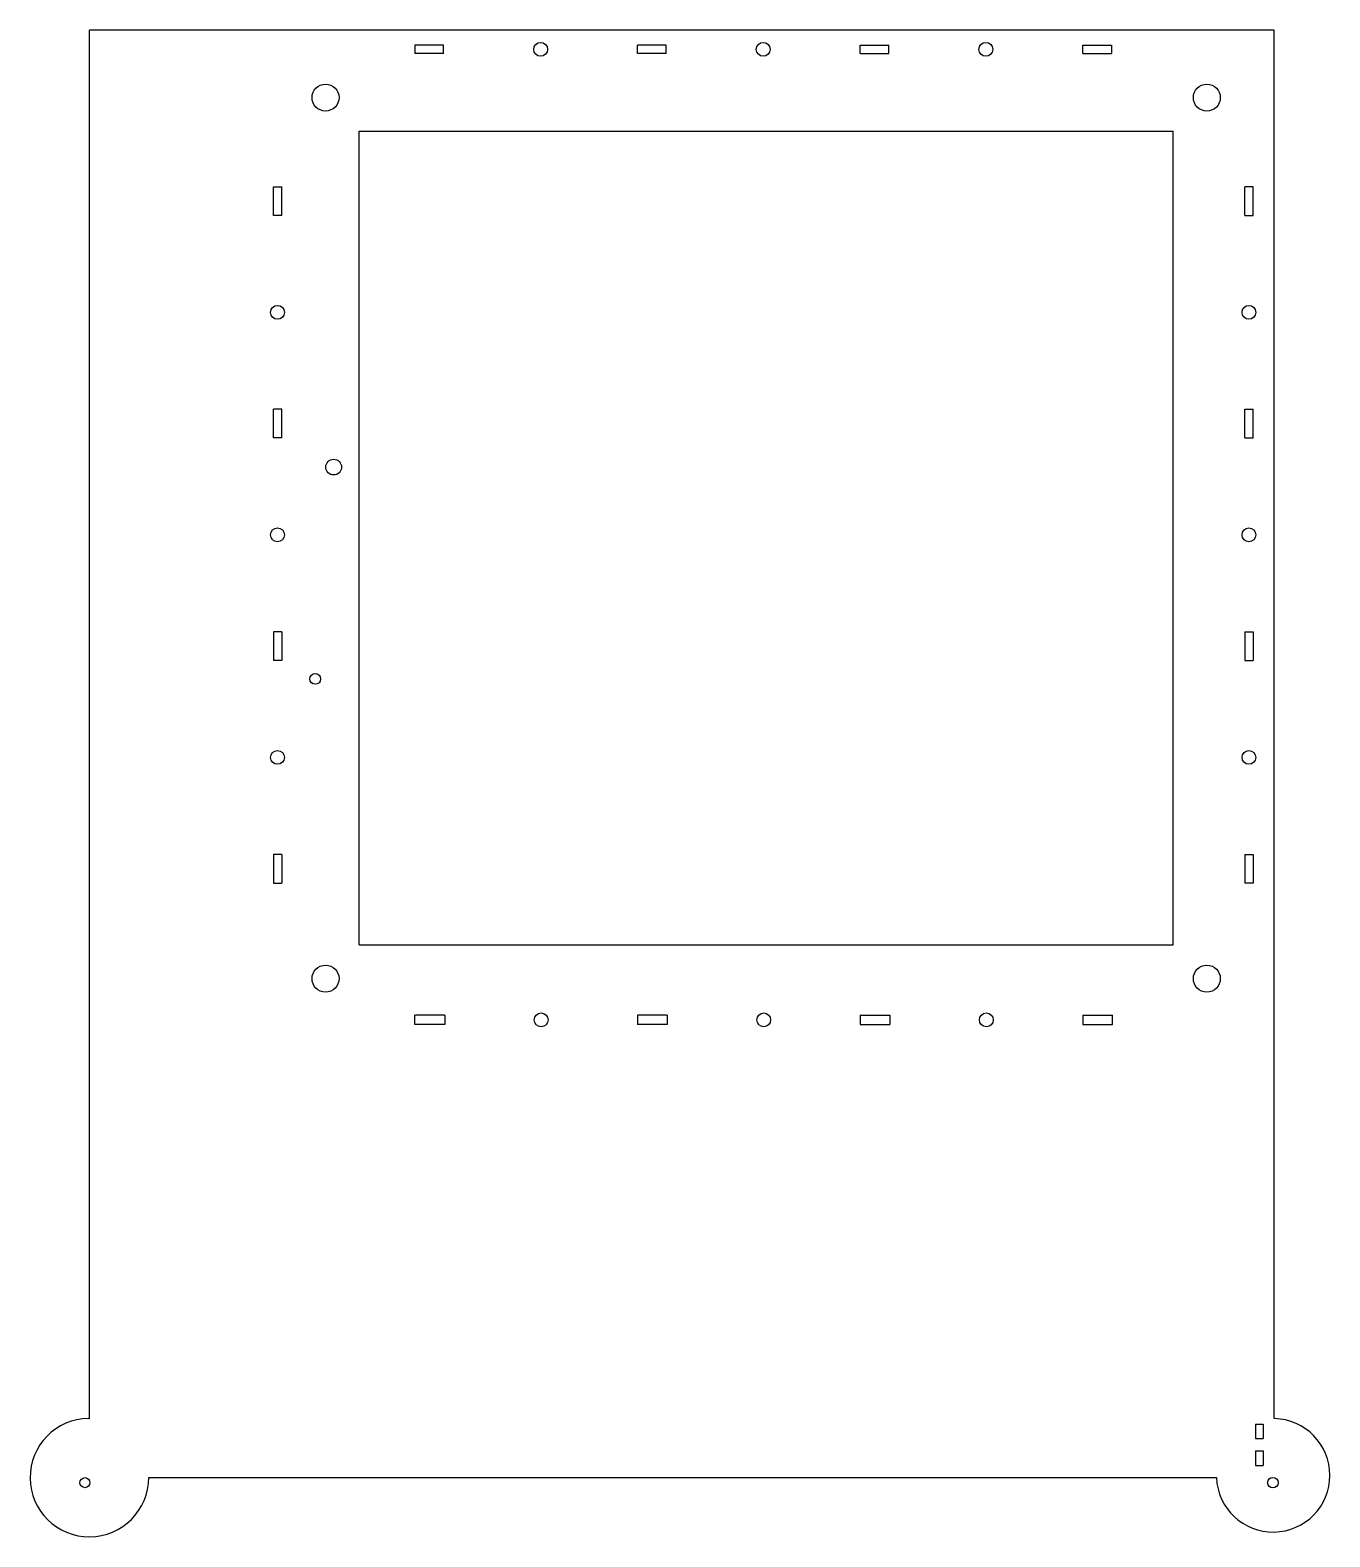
# Model space of a CAD drawing. Header units: millimetres. Extents: x -218 to 167, y -296 to 151.
import ezdxf

# ---------------------------------------------------------------- set-up
doc = ezdxf.new("R2010")
doc.units = ezdxf.units.MM

msp = doc.modelspace()

# ---------------------------------------------------------------- linework, layer by layer
at = {"color": 7, "linetype": 'Continuous', "lineweight": 25}
for p, q in [((150.65, 150.65), (-200.65, 150.65)), ((-200.65, -261.08), (-200.65, 150.65)), ((150.65, -261.15), (150.65, 150.65)), ((-104.12, 146.21), (-104.12, 143.71)), ((-95.62, 146.21), (-104.12, 146.21)), ((-95.62, 143.71), (-104.12, 143.71)), ((-95.62, 143.71), (-95.62, 146.21)), ((-38.12, 143.71), (-38.12, 146.21)), ((-29.62, 146.21), (-38.12, 146.21)), ((-29.62, 143.71), (-38.12, 143.71)), ((-29.62, 143.71), (-29.62, 146.21)), ((27.88, 143.71), (27.88, 146.21)), ((27.88, 146.21), (36.38, 146.21)), ((27.88, 143.71), (36.38, 143.71)), ((36.38, 143.71), (36.38, 146.21)), ((93.88, 143.71), (93.88, 146.21)), ((93.88, 146.21), (102.38, 146.21)), ((93.88, 143.71), (102.38, 143.71)), ((102.38, 146.21), (102.38, 143.71)), ((-120.65, 120.65), (120.65, 120.65)), ((-120.65, -120.65), (-120.65, 120.65)), ((120.65, -120.65), (120.65, 120.65)), ((-146.12, 95.7), (-146.12, 104.2)), ((-146.12, 104.2), (-143.62, 104.2)), ((-143.62, 95.7), (-143.62, 104.2)), ((144.38, 104.2), (141.88, 104.2)), ((141.88, 95.7), (141.88, 104.2)), ((144.38, 95.7), (144.38, 104.2)), ((-143.62, 95.7), (-146.12, 95.7)), ((141.88, 95.7), (144.38, 95.7)), ((-146.12, 29.7), (-146.12, 38.2)), ((-143.62, 38.2), (-146.12, 38.2)), ((-143.62, 29.7), (-143.62, 38.2)), ((141.88, 38.2), (144.38, 38.2)), ((141.88, 29.7), (141.88, 38.2)), ((144.38, 29.7), (144.38, 38.2)), ((-143.62, 29.7), (-146.12, 29.7)), ((141.88, 29.7), (144.38, 29.7)), ((-146.12, -27.8), (-146.12, -36.3)), ((-143.62, -27.8), (-146.12, -27.8)), ((-143.62, -27.8), (-143.62, -36.3)), ((141.88, -27.8), (144.38, -27.8)), ((141.88, -27.8), (141.88, -36.3)), ((144.38, -27.8), (144.38, -36.3)), ((-143.62, -36.3), (-146.12, -36.3)), ((141.88, -36.3), (144.38, -36.3)), ((-146.12, -93.8), (-146.12, -102.3)), ((-143.62, -93.8), (-146.12, -93.8)), ((-143.62, -93.8), (-143.62, -102.3)), ((141.88, -93.8), (141.88, -102.3)), ((141.88, -93.8), (144.38, -93.8)), ((144.38, -93.8), (144.38, -102.3)), ((-146.12, -102.3), (-143.62, -102.3)), ((144.38, -102.3), (141.88, -102.3)), ((-120.65, -120.65), (120.65, -120.65)), ((-95.32, -141.5), (-104.12, -141.5)), ((-104.12, -144.3), (-104.12, -141.5)), ((-95.32, -141.5), (-95.32, -144.3)), ((-38.12, -141.5), (-38.12, -144.3)), ((-29.32, -141.5), (-38.12, -141.5)), ((-29.32, -141.5), (-29.32, -144.3)), ((27.88, -141.5), (36.68, -141.5)), ((27.88, -141.5), (27.88, -144.3)), ((36.68, -141.5), (36.68, -144.3)), ((93.88, -141.5), (102.68, -141.5)), ((93.88, -141.5), (93.88, -144.3)), ((102.68, -144.3), (102.68, -141.5)), ((-95.32, -144.3), (-104.12, -144.3)), ((-29.32, -144.3), (-38.12, -144.3)), ((27.88, -144.3), (36.68, -144.3)), ((93.88, -144.3), (102.68, -144.3)), ((-200.87, -261.08), (-200.65, -261.08)), ((145.03, -262.75), (145.03, -267.05)), ((145.03, -262.75), (147.33, -262.75)), ((147.33, -262.75), (147.33, -267.05)), ((145.03, -267.05), (147.33, -267.05)), ((145.03, -270.75), (145.03, -275.05)), ((145.03, -270.75), (147.33, -270.75)), ((147.33, -270.75), (147.33, -275.05)), ((145.03, -275.05), (147.33, -275.05)), ((-183.08, -278.65), (133.49, -278.65))]:
    msp.add_line(p, q, dxfattribs=at)
for centre, radius in [((-66.87, 144.95), 2.05), ((-0.87, 144.95), 2.05), ((65.13, 144.95), 2.05), ((-130.65, 130.65), 4), ((130.65, 130.65), 4), ((-144.87, 66.95), 2.05), ((143.13, 66.95), 2.05), ((-128.23, 21.05), 2.33), ((-144.87, 0.95), 2.05), ((143.13, 0.95), 2.05), ((-133.71, -41.77), 1.6), ((-144.87, -65.05), 2.05), ((143.13, -65.05), 2.05), ((-130.65, -130.65), 4), ((130.65, -130.65), 4), ((-66.72, -142.9), 2.05), ((-0.72, -142.9), 2.05), ((65.28, -142.9), 2.05), ((-201.97, -280.15), 1.49), ((150.23, -280.15), 1.56)]:
    msp.add_circle(centre, radius, dxfattribs=at)
for centre, radius, start, end in [((-200.65, -278.65), 17.57, 90.7291, 0), ((150.3, -277.97), 16.82, 182.3327, 88.7974)]:
    msp.add_arc(centre, radius, start, end, dxfattribs=at)

doc.saveas('drawing.dxf')
